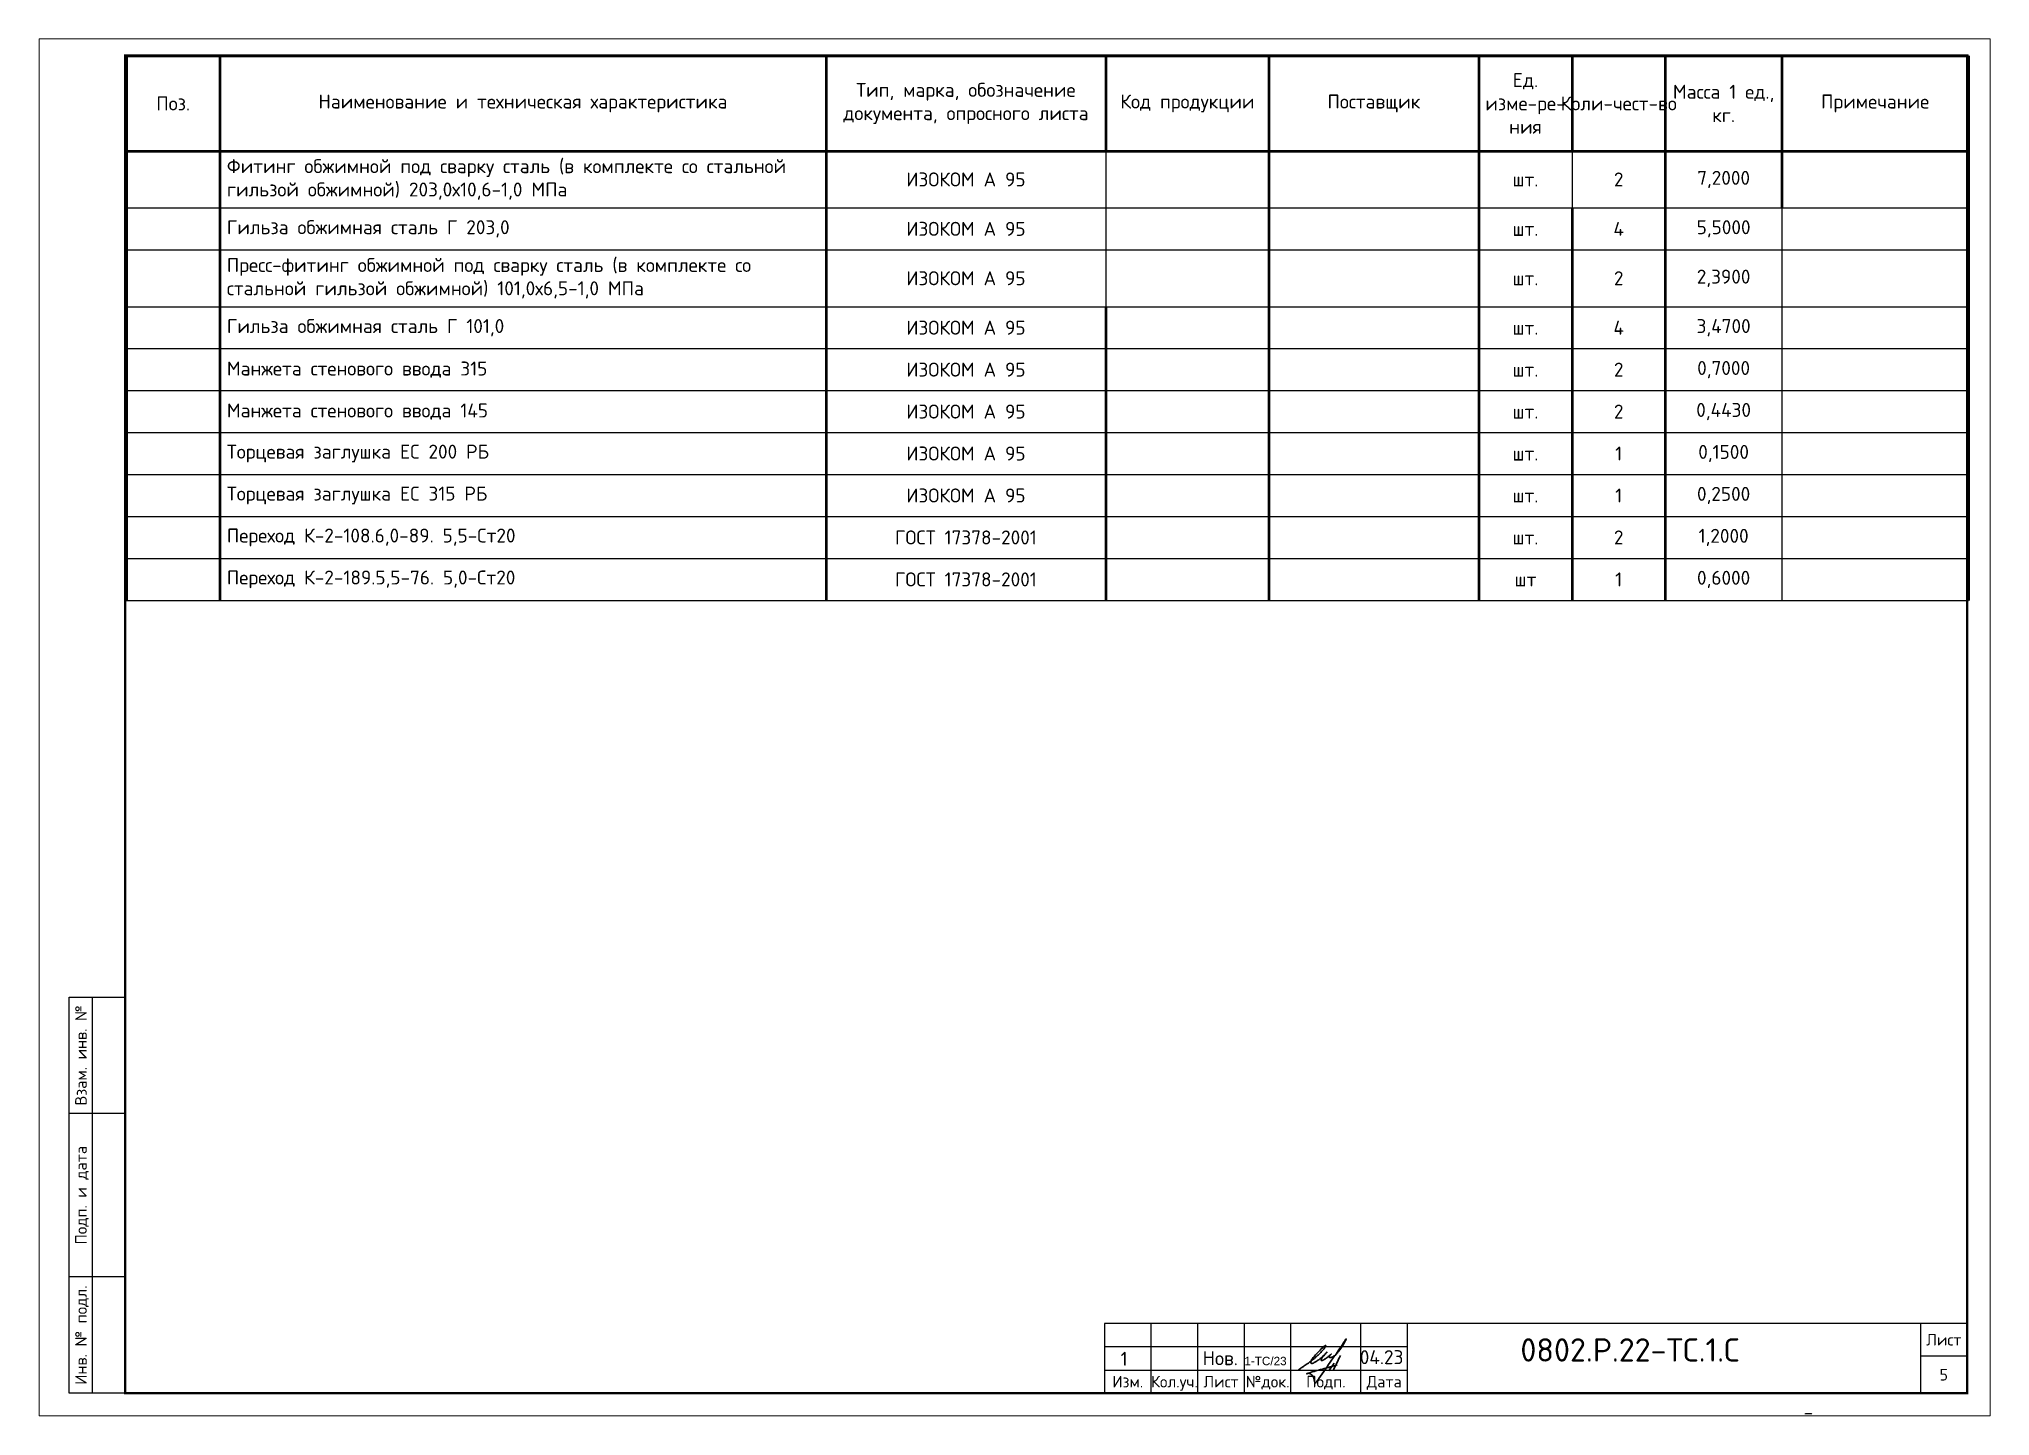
# Paper-space layout '№5' of a CAD drawing. Header units: metres, sheet in millimetres. Extents: x 0 to 418, y 0 to 295.
# The model-space entities are those that its viewports show. They can reach past a viewport. Long polylines and large blocks are cut down to what shows.
import ezdxf
from ezdxf.enums import TextEntityAlignment as Align

# ---------------------------------------------------------------- set-up
doc = ezdxf.new("R2010")
doc.units = ezdxf.units.M
doc.layers.add('Размерный', color=4, linetype='Continuous', lineweight=30)
doc.layers.add('Таблица', color=3, linetype='Continuous', lineweight=30)
doc.layers.add('рамка', color=7, linetype='Continuous')
doc.styles.add('-ISOCPEUR-', font='isocpeur.ttf')
doc.styles.get("Standard").update_dxf_attribs({"font": 'arial.ttf'})

# ---------------------------------------------------------------- blocks, each defined once
blk = doc.blocks.new('подпись')
at = {"lineweight": 30}
for points in [[(-0.82, -1.23), (-0.21, -0.8), (0.43, -0.36), (0.86, -0.08), (1.32, 0.25), (2, 0.77), (2.8, 1.4), (3.27, 1.83), (3.84, 2.36), (4.46, 3.07), (5.01, 3.73), (5.08, 3.95), (5.01, 4.03), (4.91, 4), (4.76, 3.88), (4.33, 3.49), (3.4, 2.58), (2.34, 1.43), (1.83, 0.48), (1.87, 0.23), (1.99, 0.16), (2.17, 0.16), (2.41, 0.25), (3.02, 0.6), (3.71, 1.09), (4.34, 1.62), (5.32, 2.55), (4.75, 1.98), (4.27, 1.36), (4.08, 1.05), (4.07, 0.85), (4.11, 0.78), (4.25, 0.78), (4.42, 0.84), (4.78, 1.05), (5.16, 1.3), (5.47, 1.51), (5.72, 1.73), (6.05, 1.99), (6.23, 2.18), (5.94, 1.88), (5.8, 1.63), (5.8, 1.5), (5.89, 1.44), (6.13, 1.46), (6.57, 1.6), (6.9, 1.79), (7.5, 2.39), (8.04, 3.08), (8.61, 3.92), (9.15, 4.76), (9.43, 5.33), (8, 3.26), (6.29, 0.88), (3.58, -3.07), (3.05, -3.8), (2.85, -4.05), (2.49, -2.98), (2.12, -2.39), (1.3, -1.96), (1.02, -2.03), (2.91, -1.44), (4.7, -0.96), (7.51, -0.15)], [(6.86, 0.23), (5.67, -1.43)], [(8.19, 1.85), (6.68, -1.27)]]:
    blk.add_spline(points, degree=3, dxfattribs=at)
blk = doc.blocks.new('Подпись Леха')
at = {"layer": 'рамка'}
blk.add_blockref('подпись', (2.7, 0.11), dxfattribs=at)
blk = doc.blocks.new('*T312')
at = {"layer": 'Таблица', "color": 7, "lineweight": 50, "transparency": 16777216}
for p, q in [((0, 0), (395, 0)), ((0, 0), (0, -20.43)), ((20, 0), (20, -20.43)), ((150, 0), (150, -20.43)), ((210, 0), (210, -20.43)), ((245, 0), (245, -20.43)), ((290, 0), (290, -20.43)), ((310, 0), (310, -20.43)), ((330, 0), (330, -20.43)), ((355, 0), (355, -20.43)), ((395, 0), (395, -20.43))]:
    blk.add_line(p, q, dxfattribs=at)
at = {"layer": 'Таблица', "color": 0, "lineweight": 50, "transparency": 16777216}
for p, q in [((0, -20.43), (150, -20.43)), ((0, -20.43), (0, -116.83)), ((20, -20.43), (20, -116.83)), ((210, -20.43), (395, -20.43)), ((245, -20.43), (245, -116.83)), ((290, -20.43), (290, -32.63)), ((330, -20.43), (330, -32.63)), ((355, -20.43), (355, -32.63)), ((395, -20.43), (395, -116.83)), ((210, -53.83), (210, -116.83))]:
    blk.add_line(p, q, dxfattribs=at)
at = {"layer": 'Таблица', "color": 0, "linetype": 'ByBlock', "lineweight": 50, "transparency": 16777216}
for p, q in [((150, -20.43), (210, -20.43)), ((150, -20.43), (150, -116.83)), ((290, -32.63), (290, -116.83)), ((310, -32.63), (310, -116.83)), ((330, -32.63), (330, -116.83))]:
    blk.add_line(p, q, dxfattribs=at)
at = {"layer": 'Таблица', "color": 0, "linetype": 'ByBlock', "lineweight": -2, "transparency": 16777216}
for p, q in [((210, -20.43), (210, -53.83)), ((310, -20.43), (310, -32.63)), ((355, -32.63), (355, -116.83)), ((245, -41.63), (290, -41.63)), ((310, -41.63), (355, -41.63))]:
    blk.add_line(p, q, dxfattribs=at)
at = {"layer": 'Таблица', "color": 0, "lineweight": 25, "transparency": 16777216}
for p, q in [((0, -32.63), (20, -32.63)), ((210, -32.63), (290, -32.63)), ((310, -32.63), (395, -32.63)), ((0, -41.63), (20, -41.63)), ((210, -41.63), (245, -41.63)), ((355, -41.63), (395, -41.63)), ((0, -53.83), (20, -53.83)), ((210, -53.83), (245, -53.83)), ((355, -53.83), (395, -53.83)), ((0, -62.83), (20, -62.83)), ((210, -62.83), (245, -62.83)), ((355, -62.83), (395, -62.83)), ((0, -71.83), (20, -71.83)), ((210, -71.83), (245, -71.83)), ((355, -71.83), (395, -71.83)), ((0, -80.83), (20, -80.83)), ((210, -80.83), (245, -80.83)), ((355, -80.83), (395, -80.83)), ((0, -89.83), (20, -89.83)), ((210, -89.83), (245, -89.83)), ((355, -89.83), (395, -89.83)), ((0, -98.83), (20, -98.83)), ((210, -98.83), (245, -98.83)), ((355, -98.83), (395, -98.83)), ((0, -107.83), (20, -107.83)), ((210, -107.83), (245, -107.83)), ((355, -107.83), (395, -107.83)), ((0, -116.83), (20, -116.83)), ((210, -116.83), (245, -116.83)), ((355, -116.83), (395, -116.83))]:
    blk.add_line(p, q, dxfattribs=at)
at = {"layer": 'Таблица', "color": 0, "linetype": 'ByBlock', "lineweight": 25, "transparency": 16777216}
for p, q in [((20, -32.63), (210, -32.63)), ((290, -32.63), (310, -32.63)), ((20, -41.63), (210, -41.63)), ((290, -41.63), (310, -41.63)), ((20, -53.83), (210, -53.83)), ((245, -53.83), (355, -53.83)), ((20, -62.83), (210, -62.83)), ((245, -62.83), (355, -62.83)), ((20, -71.83), (210, -71.83)), ((245, -71.83), (355, -71.83)), ((20, -80.83), (210, -80.83)), ((245, -80.83), (355, -80.83)), ((20, -89.83), (210, -89.83)), ((245, -89.83), (355, -89.83)), ((20, -98.83), (210, -98.83)), ((245, -98.83), (355, -98.83)), ((20, -107.83), (210, -107.83)), ((245, -107.83), (355, -107.83)), ((20, -116.83), (210, -116.83)), ((245, -116.83), (355, -116.83))]:
    blk.add_line(p, q, dxfattribs=at)
at = {"layer": 'Таблица', "color": 7, "transparency": 16777216, "char_height": 3, "attachment_point": 5, "style": '-ISOCPEUR-'}
for s, insert, width in [('Ед. изме-ре- ния', (300, -10.22), 17), ('Наименование и техническая характеристика', (85, -10.22), 127), ('Тип, марка, обозначение документа, опросного листа', (180, -10.22), 57), ('Код продукции', (227.5, -10.22), 32), ('Поставщик', (267.5, -10.22), 42), ('Масса 1 ед., кг.', (342.5, -10.22), 22), ('Примечание', (375, -10.22), 37), ('Поз.', (10, -10.22), 17), ('Коли-чест-во', (320, -10.22), 17)]:
    blk.add_mtext(s, dxfattribs=dict(at, insert=insert, width=width))
at = {"layer": 'Таблица', "color": 0, "transparency": 16777216, "char_height": 3, "style": '-ISOCPEUR-'}
for s, insert, width, attachment_point in [('Фитинг обжимной под сварку сталь (в комплекте со стальной гильзой обжимной) 203,0х10,6-1,0 МПа ', (21.5, -26.53), 127, 4), ('ИЗОКОМ А 95', (180, -26.53), 57, 5), ('2', (320, -26.53), 17, 5), ('7,2000', (342.5, -26.53), 22, 5), ('шт.', (300, -26.53), 17, 5), ('Гильза обжимная сталь Г 203,0 ', (21.5, -37.13), 127, 4), ('ИЗОКОМ А 95', (180, -37.13), 57, 5), ('шт.', (300, -37.13), 17, 5), ('4', (320, -37.13), 17, 5), ('5,5000', (342.5, -37.13), 22, 5), ('Пресс-фитинг обжимной под сварку сталь (в комплекте со стальной гильзой обжимной) 101,0х6,5-1,0 МПа ', (21.5, -47.73), 127, 4), ('2,3900', (342.5, -47.73), 22, 5), ('ИЗОКОМ А 95', (180, -47.73), 57, 5), ('шт.', (300, -47.73), 17, 5), ('2', (320, -47.73), 17, 5), ('Гильза обжимная сталь Г 101,0', (21.5, -58.33), 127, 4), ('ИЗОКОМ А 95', (180, -58.33), 57, 5), ('шт.', (300, -58.33), 17, 5), ('4', (320, -58.33), 17, 5), ('3,4700', (342.5, -58.33), 22, 5), ('Манжета стенового ввода 315 ', (21.5, -67.33), 127, 4), ('ИЗОКОМ А 95', (180, -67.33), 57, 5), ('шт.', (300, -67.33), 17, 5), ('2', (320, -67.33), 17, 5), ('0,7000', (342.5, -67.33), 22, 5), ('Манжета стенового ввода 145 ', (21.5, -76.33), 127, 4), ('ИЗОКОМ А 95', (180, -76.33), 57, 5), ('2', (320, -76.33), 17, 5), ('0,4430', (342.5, -76.33), 22, 5), ('шт.', (300, -76.33), 17, 5), ('Торцевая заглушка ЕС 200 РБ ', (21.5, -85.33), 127, 4), ('0,1500', (342.5, -85.33), 22, 5), ('ИЗОКОМ А 95', (180, -85.33), 57, 5), ('шт.', (300, -85.33), 17, 5), ('1', (320, -85.33), 17, 5), ('Торцевая заглушка ЕС 315 РБ ', (21.5, -94.33), 127, 4), ('ИЗОКОМ А 95', (180, -94.33), 57, 5), ('шт.', (300, -94.33), 17, 5), ('1', (320, -94.33), 17, 5), ('0,2500', (342.5, -94.33), 22, 5), ('Переход К-2-108.6,0-89. 5,5-Ст20', (21.5, -103.33), 127, 4), ('ГОСТ 17378-2001', (180, -103.33), 57, 5), ('шт.', (300, -103.33), 17, 5), ('2', (320, -103.33), 17, 5), ('1,2000', (342.5, -103.33), 22, 5), ('Переход К-2-189.5,5-76. 5,0-Ст20', (21.5, -112.33), 127, 4), ('ГОСТ 17378-2001', (180, -112.33), 57, 5), ('шт', (300, -112.33), 17, 5), ('1', (320, -112.33), 17, 5), ('0,6000', (342.5, -112.33), 22, 5)]:
    blk.add_mtext(s, dxfattribs=dict(at, insert=insert, width=width, attachment_point=attachment_point))

msp = doc.modelspace()

# ---------------------------------------------------------------- linework, layer by layer
for p, q in [((7622.304, 1181.659), (7622.304, 1266.659)), ((7629.304, 1241.659), (7617.304, 1241.659)), ((7629.304, 1206.659), (7617.304, 1206.659)), ((7849.304, 1181.659), (7849.304, 1196.659)), ((7859.304, 1181.659), (7859.304, 1196.659)), ((7869.304, 1181.659), (7869.304, 1196.659)), ((7879.304, 1181.659), (7879.304, 1196.659)), ((7894.304, 1181.659), (7894.304, 1196.659)), ((7904.304, 1181.659), (7904.304, 1196.659)), ((8014.304, 1196.659), (8014.304, 1181.659)), ((7904.304, 1191.659), (7839.304, 1191.659)), ((8024.304, 1189.659), (8014.304, 1189.659)), ((7839.304, 1186.659), (7904.304, 1186.659))]:
    msp.add_line(p, q)
for points in [[(7609.304, 1473.659), (8029.304, 1473.659), (8029.304, 1176.659), (7609.304, 1176.659)], [(7629.304, 1181.659), (7617.304, 1181.659), (7617.304, 1266.659), (7629.304, 1266.659)], [(7839.304, 1181.659), (8024.304, 1181.659), (8024.304, 1196.659), (7839.304, 1196.659)]]:
    msp.add_lwpolyline(points, close=True)
at = {"const_width": 0.5}
msp.add_lwpolyline([(7629.304, 1468.659), (8024.304, 1468.659), (8024.304, 1181.659), (7629.304, 1181.659)], close=True, dxfattribs=at)

# ---------------------------------------------------------------- block references
for name, p in [('*T312', (7629.586, 1468.602)), ('Подпись Леха', (7879.016, 1187.799))]:
    msp.add_blockref(name, p)

# ---------------------------------------------------------------- texts
at = {"style": '-ISOCPEUR-'}
for s, p in [('Взам. инв. №', (7619.804, 1254.159)), ('Подп. и дата', (7619.804, 1224.159)), ('Инв. № подл.', (7619.804, 1194.159))]:
    msp.add_text(s, height=2.5, rotation=90, dxfattribs=at).set_placement(p, align=Align.MIDDLE_CENTER)
for s, p in [('Лист', (8019.304, 1193.159)), ('Изм.', (7844.304, 1184.159)), ('Кол.уч.', (7854.304, 1184.159)), ('Лист', (7864.304, 1184.159)), ('№док.', (7874.304, 1184.159)), ('Подп.', (7886.804, 1184.159)), ('Дата', (7899.304, 1184.159))]:
    msp.add_text(s, height=2.5, dxfattribs=at).set_placement(p, align=Align.MIDDLE_CENTER)
at = {"insert": (7928.501, 1193.467), "char_height": 5, "width": 38.55785, "attachment_point": 1, "style": '-ISOCPEUR-'}
msp.add_mtext('0802.Р.22-ТС.1.С', dxfattribs=at)
at = {"style": '-ISOCPEUR-'}
msp.add_attdef('5', text='*', height=2.5, dxfattribs=at).set_placement((8019.304, 1185.659), align=Align.MIDDLE_CENTER)
at = {"style": '-ISOCPEUR-', "flags": 8}
msp.add_attdef('_', text='Формат', height=3, dxfattribs=at).set_placement((7990.276, 1178.914), align=Align.MIDDLE_CENTER)
at = {"layer": 'Размерный', "color": 0, "style": '-ISOCPEUR-'}
for s, p in [('1', (7842.762, 1187.564)), ('Нов.', (7860.36, 1187.691)), ('04.23', (7894.054, 1187.912))]:
    msp.add_text(s, height=3, dxfattribs=at).set_placement(p)
at = {"layer": 'Размерный', "color": 0}
msp.add_text('1-ТС/23', height=1.8, dxfattribs=at).set_placement((7869.293, 1187.691))

psp = doc.layouts.new('№5')

# ---------------------------------------------------------------- viewports
at = {"layer": '0'}
psp.add_viewport(center=(209.21, 147.71), size=(418.41, 295.4095), view_center_point=(7820.012, 1324.503), view_height=295.40957, dxfattribs=at)

doc.saveas('drawing.dxf')
